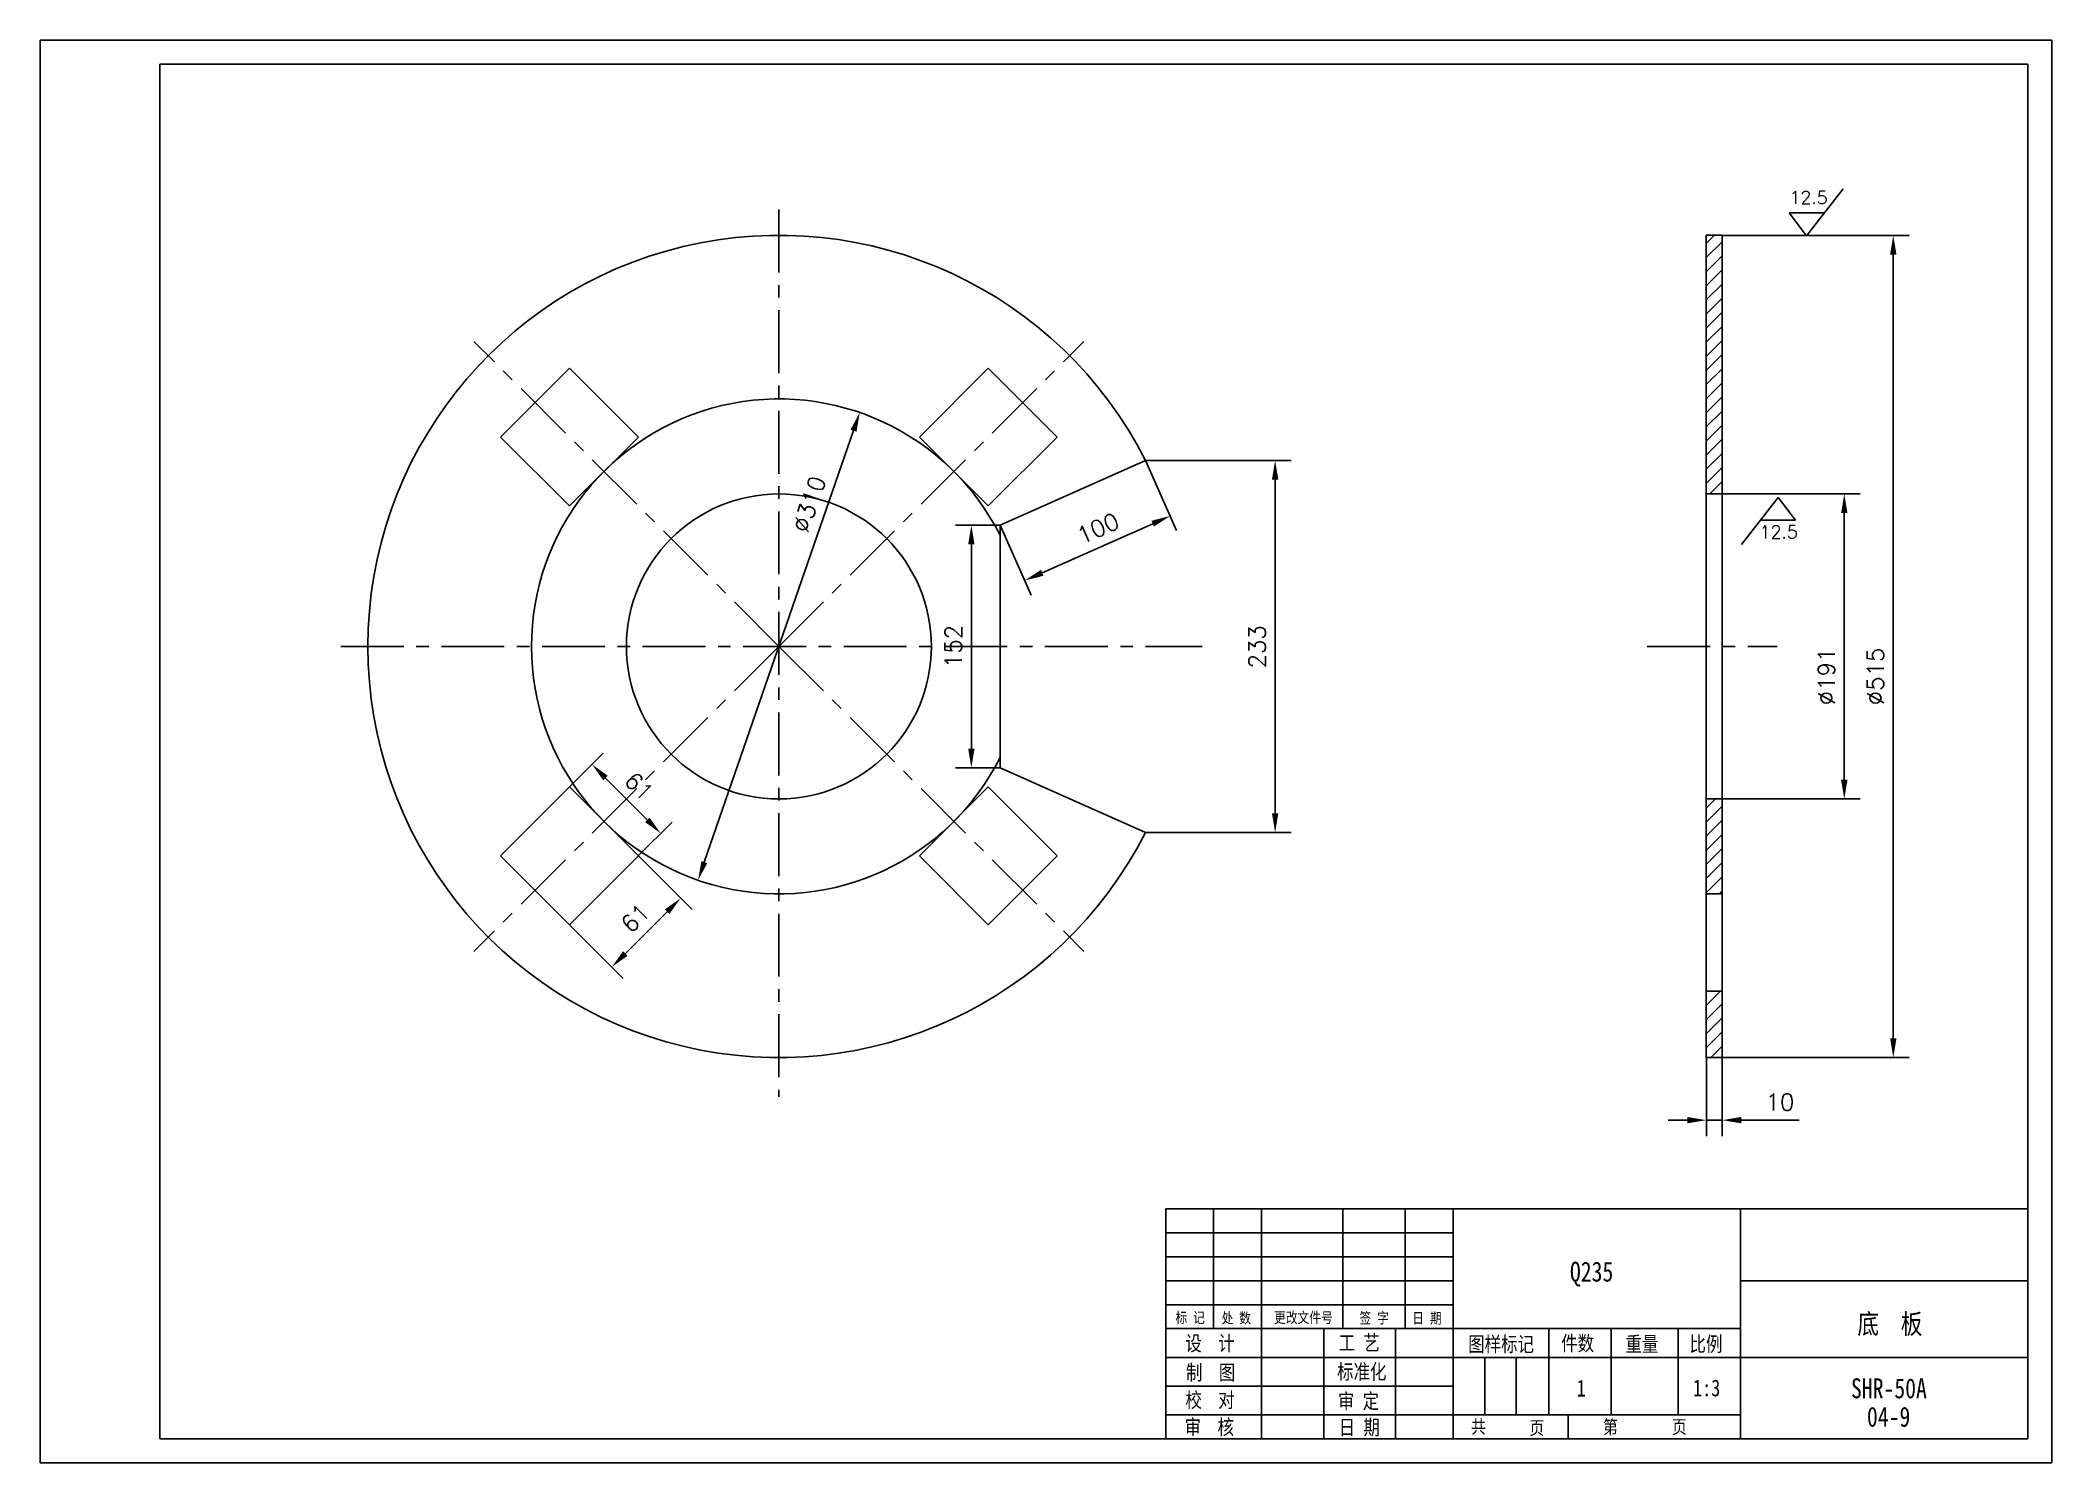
# Model space of a CAD drawing. Extents: x 241 to 1501, y 362 to 1253.
import ezdxf

# ---------------------------------------------------------------- set-up
doc = ezdxf.new("R2010")
doc.units = 0
doc.header["$LTSCALE"] = 10.5
doc.header["$MEASUREMENT"] = 0
doc.linetypes.add('CENTER', pattern=[2, 1.25, -0.25, 0.25, -0.25])
doc.layers.get('0').update_dxf_attribs({"color": 2, "linetype": 'CONTINUOUS'})
doc.layers.get('DEFPOINTS').update_dxf_attribs({"linetype": 'CONTINUOUS'})
for name, color, linetype in [('LINE_THIN', 2, 'CONTINUOUS'), ('PART', 3, 'CONTINUOUS'), ('SMPEN_THICK', 7, 'CONTINUOUS')]:
    doc.layers.add(name, color=color, linetype=linetype)
doc.styles.add('HZDX', font='', dxfattribs={"width": 0.8, "height": 0.5})
doc.styles.get("Standard").update_dxf_attribs({"font": 'txt.shx', "height": 10.5, "bigfont": 'hzfs.shx'})
doc.styles.get('HZDX').set_extended_font_data('SimSun')
doc.dimstyles.new('HZDX', dxfattribs={"dimscale": 0, "dimtxt": 5, "dimasz": 3.5, "dimexe": 5.25, "dimexo": 0, "dimgap": 1.5, "dimtad": 1, "dimdec": 4, "dimdsep": 46, "dimtxsty": 'HZDX', "dimcen": 0.09, "dimclrd": 2, "dimclre": 2, "dimclrt": 2, "dimadec": 0, "dimazin": 0, "dimtol": 1, "dimtp": 0.2, "dimtfac": 0.66667, "dimtdec": 4, "dimtmove": 0, "dimatfit": 1, "dimfxl": 1, "dimtvp": 5, "dimtolj": 1, "dimarcsym": 0})

# ---------------------------------------------------------------- blocks, each defined once
blk = doc.blocks.new('*D1')
at = {"color": 2, "linetype": 'ByBlock', "transparency": 16777216}
for p, q in [((1295.1, 1131.1), (1412.2, 1131.1)), ((1402.2, 1119.1), (1402.2, 628.1)), ((1295.1, 616.1), (1412.2, 616.1))]:
    blk.add_line(p, q, dxfattribs=at)
for points in [[(1400.2, 1119.1), (1404.2, 1119.1), (1402.2, 1131.1)], [(1400.2, 628.1), (1404.2, 628.1), (1402.2, 616.1)]]:
    blk.add_solid(points, dxfattribs=at)
at = {"layer": 'DEFPOINTS', "color": 0, "linetype": 'ByBlock', "transparency": 16777216}
for p in [(1295.1, 1131.1), (1295.1, 616.1), (1402.2, 616.1)]:
    blk.add_point(p, dxfattribs=at)
at = {"color": 2, "linetype": 'ByBlock', "transparency": 16777216, "insert": (1391, 854.8), "char_height": 10.5, "attachment_point": 5, "rotation": 90}
blk.add_mtext('\\A1;∅515', dxfattribs=at)
blk = doc.blocks.new('*D2')
at = {"color": 2, "linetype": 'ByBlock', "transparency": 16777216}
for p, q in [((1295.1, 969.1), (1381.5, 969.1)), ((1371.5, 957.1), (1371.5, 790.1)), ((1295.1, 778.1), (1381.5, 778.1))]:
    blk.add_line(p, q, dxfattribs=at)
for points in [[(1369.5, 957.1), (1373.5, 957.1), (1371.5, 969.1)], [(1369.5, 790.1), (1373.5, 790.1), (1371.5, 778.1)]]:
    blk.add_solid(points, dxfattribs=at)
at = {"layer": 'DEFPOINTS', "color": 0, "linetype": 'ByBlock', "transparency": 16777216}
for p in [(1295.1, 969.1), (1295.1, 778.1), (1371.5, 778.1)]:
    blk.add_point(p, dxfattribs=at)
at = {"color": 2, "linetype": 'ByBlock', "transparency": 16777216, "insert": (1360.3, 854.8), "char_height": 10.5, "attachment_point": 5, "rotation": 90}
blk.add_mtext('\\A1;∅191', dxfattribs=at)
blk = doc.blocks.new('*D3')
at = {"color": 2, "linetype": 'ByBlock', "transparency": 16777216}
for p, q in [((1285.1, 616.1), (1285.1, 566.9)), ((1295.1, 616.1), (1295.1, 566.9)), ((1273.1, 576.9), (1261.1, 576.9)), ((1285.1, 576.9), (1295.1, 576.9)), ((1307.1, 576.9), (1343.3, 576.9))]:
    blk.add_line(p, q, dxfattribs=at)
for points in [[(1273.1, 578.9), (1273.1, 574.9), (1285.1, 576.9)], [(1307.1, 578.9), (1307.1, 574.9), (1295.1, 576.9)]]:
    blk.add_solid(points, dxfattribs=at)
at = {"layer": 'DEFPOINTS', "color": 0, "linetype": 'ByBlock', "transparency": 16777216}
for p in [(1285.1, 616.1), (1295.1, 616.1), (1295.1, 576.9)]:
    blk.add_point(p, dxfattribs=at)
at = {"color": 2, "linetype": 'ByBlock', "transparency": 16777216, "insert": (1331.2, 588.2), "char_height": 10.5, "attachment_point": 5}
blk.add_mtext('\\A1;10', dxfattribs=at)
blk = doc.blocks.new('*D4')
at = {"layer": 'DEFPOINTS', "color": 0, "transparency": 16777216}
for p in [(573, 785.6), (630.2, 756.5), (616.1, 742.5)]:
    blk.add_point(p, dxfattribs=at)
at = {"layer": 'SMPEN_THICK', "color": 2, "lineweight": -2, "transparency": 16777216}
for p, q in [((573, 785.6), (594.1, 806.7)), ((595.5, 791.2), (621.7, 765)), ((616.1, 742.5), (637.3, 763.6))]:
    blk.add_line(p, q, dxfattribs=at)
at = {"layer": 'SMPEN_THICK', "color": 2, "transparency": 16777216}
for points in [[(597, 792.6), (594.1, 789.8), (587.1, 799.7)], [(623.1, 766.4), (620.3, 763.6), (630.2, 756.5)]]:
    blk.add_solid(points, dxfattribs=at)
at = {"layer": 'SMPEN_THICK', "color": 2, "transparency": 16777216, "insert": (616.6, 786), "char_height": 10.5, "attachment_point": 5, "rotation": 315}
blk.add_mtext('\\A1;61', dxfattribs=at)
blk = doc.blocks.new('*D5')
at = {"color": 2, "linetype": 'ByBlock', "transparency": 16777216}
for p, q in [((623.2, 749.5), (656.8, 716)), ((580.1, 706.4), (613.6, 672.8)), ((641.2, 714.5), (615.1, 688.4))]:
    blk.add_line(p, q, dxfattribs=at)
for points in [[(639.8, 716), (642.6, 713.1), (649.7, 723)], [(613.6, 689.8), (616.5, 687), (606.6, 679.9)]]:
    blk.add_solid(points, dxfattribs=at)
at = {"layer": 'DEFPOINTS', "color": 0, "linetype": 'ByBlock', "transparency": 16777216}
for p in [(623.2, 749.5), (580.1, 706.4), (606.6, 679.9)]:
    blk.add_point(p, dxfattribs=at)
at = {"color": 2, "linetype": 'ByBlock', "transparency": 16777216, "insert": (621.3, 710.5), "char_height": 10.5, "attachment_point": 5, "rotation": 45}
blk.add_mtext('\\A1;61', dxfattribs=at)
blk = doc.blocks.new('*D6')
at = {"color": 2, "linetype": 'ByBlock', "transparency": 16777216}
blk.add_line((657.4, 738.5), (750.9, 1008.8), dxfattribs=at)
for points in [[(749, 1009.4), (752.8, 1008.1), (754.8, 1020.1)], [(655.6, 739.1), (659.3, 737.8), (653.5, 727.1)]]:
    blk.add_solid(points, dxfattribs=at)
at = {"layer": 'DEFPOINTS', "color": 0, "linetype": 'ByBlock', "transparency": 16777216}
for p in [(754.8, 1020.1), (653.5, 727.1)]:
    blk.add_point(p, dxfattribs=at)
at = {"color": 2, "linetype": 'ByBlock', "transparency": 16777216, "insert": (723.1, 962.7), "char_height": 10.5, "attachment_point": 5, "rotation": 70.929}
blk.add_mtext('\\A1;∅310', dxfattribs=at)
blk = doc.blocks.new('*D7')
at = {"layer": 'DEFPOINTS', "color": 0, "transparency": 16777216}
for p in [(933.8, 990.1), (933.8, 757.1), (1015, 757.1)]:
    blk.add_point(p, dxfattribs=at)
at = {"layer": 'SMPEN_THICK', "color": 2, "lineweight": -2, "transparency": 16777216}
for p, q in [((933.8, 990.1), (1025, 990.1)), ((1015, 978.1), (1015, 769.1)), ((933.8, 757.1), (1025, 757.1))]:
    blk.add_line(p, q, dxfattribs=at)
at = {"layer": 'SMPEN_THICK', "color": 2, "transparency": 16777216}
for points in [[(1013, 978.1), (1017, 978.1), (1015, 990.1)], [(1013, 769.1), (1017, 769.1), (1015, 757.1)]]:
    blk.add_solid(points, dxfattribs=at)
at = {"layer": 'SMPEN_THICK', "color": 2, "transparency": 16777216, "insert": (1003.7, 873.4), "char_height": 10.5, "attachment_point": 5, "rotation": 90}
blk.add_mtext('\\A1;233', dxfattribs=at)
blk = doc.blocks.new('*D8')
at = {"layer": 'DEFPOINTS', "color": 0, "transparency": 16777216}
for p in [(842.7, 949.6), (824.7, 797.6), (842.7, 797.6)]:
    blk.add_point(p, dxfattribs=at)
at = {"layer": 'SMPEN_THICK', "color": 2, "lineweight": -2, "transparency": 16777216}
for p, q in [((842.7, 949.6), (814.7, 949.6)), ((824.7, 937.6), (824.7, 809.6)), ((842.7, 797.6), (814.7, 797.6))]:
    blk.add_line(p, q, dxfattribs=at)
at = {"layer": 'SMPEN_THICK', "color": 2, "transparency": 16777216}
for points in [[(822.7, 937.6), (826.7, 937.6), (824.7, 949.6)], [(822.7, 809.6), (826.7, 809.6), (824.7, 797.6)]]:
    blk.add_solid(points, dxfattribs=at)
at = {"layer": 'SMPEN_THICK', "color": 2, "transparency": 16777216, "insert": (813.4, 873.6), "char_height": 10.5, "attachment_point": 5, "rotation": 90}
blk.add_mtext('\\A1;152', dxfattribs=at)
blk = doc.blocks.new('*D9')
at = {"layer": 'DEFPOINTS', "color": 0, "transparency": 16777216}
for p in [(933.8, 990.1), (842.7, 949.6), (949.3, 955.4)]:
    blk.add_point(p, dxfattribs=at)
at = {"layer": 'SMPEN_THICK', "color": 2, "lineweight": -2, "transparency": 16777216}
for p, q in [((933.8, 990.1), (953.3, 946.2)), ((842.7, 949.6), (862.2, 905.7)), ((869.1, 919.7), (938.3, 950.5))]:
    blk.add_line(p, q, dxfattribs=at)
at = {"layer": 'SMPEN_THICK', "color": 2, "transparency": 16777216}
for points in [[(937.5, 952.3), (939.1, 948.7), (949.3, 955.4)], [(868.3, 921.6), (869.9, 917.9), (858.1, 914.9)]]:
    blk.add_solid(points, dxfattribs=at)
at = {"layer": 'SMPEN_THICK', "color": 2, "transparency": 16777216, "insert": (904, 947.6), "char_height": 10.5, "attachment_point": 5, "rotation": 23.9584}
blk.add_mtext('\\A1;100', dxfattribs=at)

msp = doc.modelspace()

# ---------------------------------------------------------------- hatches: boundary and pattern name
at = {"layer": 'SMPEN_THICK'}
h = msp.add_hatch(dxfattribs=at)
h.set_pattern_fill('ANSI31', color=256, scale=50, style=0)
h.paths.add_polyline_path([(1295.06485, 1131.12698), (1285.06485, 1131.12698), (1285.06485, 969.12698), (1295.06485, 969.12698)])
h.paths.add_polyline_path([(1295.06485, 778.12698), (1285.06485, 778.12698), (1285.06485, 718.62698), (1295.06485, 718.62698)])
h.paths.add_polyline_path([(1295.06485, 657.62698), (1285.06485, 657.62698), (1285.06485, 616.12698), (1295.06485, 616.12698)])

# ---------------------------------------------------------------- linework, layer by layer
at = {"layer": 'LINE_THIN', "linetype": 'Continuous'}
for p, q in [((241.46502, 362.30935), (241.46502, 1253.30935)), ((241.46502, 1253.30935), (1501.465, 1253.30935)), ((1501.465, 1253.30935), (1501.465, 362.30935)), ((1501.465, 362.30935), (241.46502, 362.30935))]:
    msp.add_line(p, q, dxfattribs=at)
at = {"layer": 'PART', "linetype": 'Continuous'}
for p, q in [((976.465, 521.30935), (976.465, 446.30935)), ((1006.465, 521.30935), (1006.465, 377.30935)), ((1057.465, 521.30935), (1057.465, 446.30935)), ((1096.465, 521.30935), (1096.465, 446.30935)), ((1126.465, 521.30935), (1126.465, 377.30935)), ((1306.465, 521.30935), (1306.465, 377.30935)), ((1486.465, 476.30935), (1306.465, 476.30935)), ((1045.465, 446.30935), (1045.465, 377.30935)), ((1090.465, 446.30935), (1090.465, 377.30935)), ((1186.465, 446.30935), (1186.465, 392.30935)), ((1225.465, 446.30935), (1225.465, 392.30935)), ((1267.465, 446.30935), (1267.465, 392.30935)), ((1146.265, 428.30935), (1146.265, 392.30935)), ((1166.065, 428.30935), (1166.065, 392.30935)), ((1486.465, 428.30935), (1306.465, 428.30935)), ((1198.465, 392.30935), (1198.465, 377.30935))]:
    msp.add_line(p, q, dxfattribs=at)
at = {"layer": 'SMPEN_THICK', "color": 4}
for p, q in [((316.46502, 377.30935), (316.46502, 1238.30935)), ((316.46502, 1238.30935), (1486.465, 1238.30935)), ((1486.465, 1238.30935), (1486.465, 377.30935)), ((1285.06485, 1131.12698), (1285.06485, 616.12698)), ((1285.06485, 1131.12698), (1295.06485, 1131.12698)), ((1295.06485, 1131.12698), (1295.06485, 616.12698)), ((529.86553, 1004.79529), (572.99905, 1047.9288)), ((616.13256, 1004.79529), (572.99905, 1047.9288)), ((792.20215, 1004.79529), (835.33566, 1047.9288)), ((835.33566, 1047.9288), (878.46918, 1004.79529)), ((572.99905, 961.66178), (529.86553, 1004.79529)), ((572.99905, 961.66178), (616.13256, 1004.79529)), ((792.20215, 1004.79529), (835.33566, 961.66178)), ((835.33566, 961.66178), (878.46918, 1004.79529)), ((842.66374, 949.62698), (933.8062, 990.12698)), ((1285.06485, 969.12698), (1295.06485, 969.12698)), ((842.66374, 949.62698), (842.66374, 797.62698)), ((842.66374, 797.62698), (933.8062, 757.12698)), ((572.99905, 785.59219), (529.86553, 742.45867)), ((616.13256, 742.45867), (572.99905, 785.59219)), ((835.33566, 785.59219), (792.20215, 742.45867)), ((835.33566, 785.59219), (878.46918, 742.45867)), ((1285.06485, 778.12698), (1295.06485, 778.12698)), ((572.99905, 699.32516), (529.86553, 742.45867)), ((616.13256, 742.45867), (572.99905, 699.32516)), ((792.20215, 742.45867), (835.33566, 699.32516)), ((878.46918, 742.45867), (835.33566, 699.32516)), ((1285.06485, 718.62698), (1295.06485, 718.62698)), ((1285.06485, 657.62698), (1295.06485, 657.62698)), ((1285.06485, 616.12698), (1295.06485, 616.12698)), ((946.465, 521.30935), (946.465, 377.30935)), ((1486.465, 521.30935), (946.465, 521.30935)), ((1486.465, 377.30935), (316.46502, 377.30935))]:
    msp.add_line(p, q, dxfattribs=at)
at = {"layer": 'SMPEN_THICK'}
for p, q in [((1347.78643, 1130.83726), (1370.81978, 1160.17939)), ((1359.22228, 1145.10721), (1336.90726, 1145.10721)), ((1336.90726, 1145.10721), (1347.78643, 1130.83726)), ((1330.14123, 966.89711), (1307.10788, 937.55497)), ((1341.02041, 952.62716), (1330.14123, 966.89711)), ((1318.70538, 952.62716), (1341.02041, 952.62716)), ((1126.465, 506.30935), (946.465, 506.30935)), ((1126.465, 491.30935), (946.465, 491.30935)), ((1126.465, 476.30935), (946.465, 476.30935)), ((1126.465, 461.30935), (946.465, 461.30935)), ((1306.465, 446.30935), (946.465, 446.30935)), ((1306.465, 428.30935), (946.465, 428.30935)), ((1126.465, 410.30935), (946.465, 410.30935)), ((1306.465, 392.30935), (946.465, 392.30935))]:
    msp.add_line(p, q, dxfattribs=at)
at = {"layer": 'SMPEN_THICK', "linetype": 'CENTER', "ltscale": 3}
for p, q in [((704.16735, 1147.20319), (704.16735, 591.52945)), ((704.16735, 873.62698), (513.08278, 1064.71156)), ((704.16735, 873.62698), (895.25193, 1064.71156)), ((429.78039, 873.62698), (969.34653, 873.62698)), ((704.16735, 873.62698), (513.08278, 682.54241)), ((704.16735, 873.62698), (895.25193, 682.54241)), ((1248.07127, 873.62698), (1329.49259, 873.62698))]:
    msp.add_line(p, q, dxfattribs=at)
at = {"layer": 'SMPEN_THICK', "color": 4}
msp.add_circle((704.16735, 873.62698), 95.5, dxfattribs=at)
msp.add_arc((704.16735, 873.62698), 257.5, 26.89951655, 333.10048345, dxfattribs=at)
at = {"layer": 'SMPEN_THICK'}
msp.add_arc((704.16735, 873.62698), 155, 26.68039303, 333.31960697, dxfattribs=at)

# ---------------------------------------------------------------- texts
at = {"color": 2, "linetype": 'ByBlock', "char_height": 8, "attachment_point": 5}
for insert in [(1349.14046, 1154.77711), (1330.42584, 945.31461)]:
    msp.add_mtext('12.5', dxfattribs=dict(at, insert=insert))
at = {"layer": 'SMPEN_THICK', "style": 'HZDX', "width": 0.8}
for s, height, p in [('Q235', 12.474, (1199.66062, 475.78607)), ('标 记', 6.75, (952.55235, 449.83334)), ('处 数', 6.75, (981.45274, 449.61717)), ('更改文件号', 6.75, (1014.30264, 449.86261)), ('签 字', 6.75, (1067.81753, 449.59414)), ('日 期', 6.75, (1100.88908, 449.53075)), ('底  板', 12.474, (1379.65216, 443.07937)), ('设  计', 9.45, (958.70929, 432.41117)), ('工 艺', 9.45, (1054.78587, 432.69135)), ('图样标记', 9.45, (1135.87676, 431.85106)), ('件数', 9.45, (1194.15463, 432.40664)), ('重量', 9.45, (1234.43473, 431.91268)), ('比例', 9.45, (1274.5482, 431.97431)), ('制  图', 9.45, (959.15264, 414.14984)), ('标准化', 9.45, (1053.79749, 414.65358)), ('校  对', 9.45, (958.81306, 396.91094)), ('审 定', 9.45, (1054.35333, 396.2436)), ('1', 10.5, (1203.88488, 403.79098)), ('1:3', 10.5, (1276.7257, 403.93665)), ('SHR-50A', 12.474, (1375.70286, 402.70637)), ('审  核', 9.45, (958.31887, 379.97695)), ('04-9', 12.474, (1385.71275, 384.88601)), ('日 期', 9.45, (1054.8067, 379.8136)), ('共', 8.505, (1137.7503, 380.69985)), ('页', 8.505, (1174.27413, 379.8807)), ('第', 8.505, (1220.35875, 380.49848)), ('页', 8.505, (1263.56677, 380.49848))]:
    msp.add_text(s, height=height, dxfattribs=at).set_placement(p)

# ---------------------------------------------------------------- dimensions: what is measured, and where the dimension line sits
at = {"layer": 'SMPEN_THICK'}
for base, p1, p2, picture, middle in [((1402.22658, 616.12698), (1295.06485, 1131.12698), (1295.06485, 616.12698), '*D1', (1402.22658, 854.83718)), ((1371.54591, 778.12698), (1295.06485, 969.12698), (1295.06485, 778.12698), '*D2', (1371.54591, 854.83718))]:
    dim = msp.add_linear_dim(base=base, p1=p1, p2=p2, angle=90, text='%%c<>', dimstyle='HZDX', override={"dimscale": 4, "dimtxt": 3, "dimasz": 3, "dimexe": 2.5, "dimtxsty": 'Standard', "dimtol": 0, "dimatfit": 2}, dxfattribs=at)
    dim.commit()
    dim.dimension.update_dxf_attribs({"geometry": picture, "text_midpoint": middle, "dimtype": 160})
dim = msp.add_diameter_dim_2p(p1=(653.52271, 727.13425), p2=(754.81199, 1020.11971), dimstyle='HZDX', override={"dimscale": 4, "dimtxt": 3, "dimasz": 3, "dimexe": 2.5, "dimtxsty": 'Standard', "dimtol": 0, "dimatfit": 2}, dxfattribs=at)
dim.commit()
dim.dimension.update_dxf_attribs({"geometry": '*D6', "text_midpoint": (733.68697, 959.01429), "dimtype": 163})
at = {"layer": 'SMPEN_THICK', "color": 4}
dim = msp.add_linear_dim(base=(949.25332, 955.3643), p1=(842.66374, 949.62698), p2=(933.8062, 990.12698), angle=23.95841595, text='100', dimstyle='HZDX', override={"dimscale": 4, "dimtxt": 3, "dimasz": 3, "dimexe": 2.5, "dimtxsty": 'Standard', "dimtol": 0, "dimatfit": 2}, dxfattribs=at)
dim.commit()
dim.dimension.update_dxf_attribs({"geometry": '*D9', "text_midpoint": (908.6115, 937.30472), "dimtype": 161})
for base, p1, p2, picture, middle in [((1014.99514, 757.12698), (933.8062, 990.12698), (933.8062, 757.12698), '*D7', (1014.99514, 873.35246)), ((824.66735, 797.62698), (842.66374, 949.62698), (842.66374, 797.62698), '*D8', (824.66735, 873.62698))]:
    dim = msp.add_linear_dim(base=base, p1=p1, p2=p2, angle=90, dimstyle='HZDX', override={"dimscale": 4, "dimtxt": 3, "dimasz": 3, "dimexe": 2.5, "dimtxsty": 'Standard', "dimtol": 0, "dimatfit": 2}, dxfattribs=at)
    dim.commit()
    dim.dimension.update_dxf_attribs({"geometry": picture, "text_midpoint": middle, "dimtype": 160})
at = {"layer": 'SMPEN_THICK'}
dim = msp.add_linear_dim(base=(630.19182, 756.51794), p1=(572.99905, 785.59219), p2=(616.13256, 742.45867), angle=315, dimstyle='HZDX', override={"dimscale": 4, "dimtxt": 3, "dimasz": 3, "dimexe": 2.5, "dimtxsty": 'Standard', "dimtol": 0, "dimatfit": 2}, dxfattribs=at)
dim.commit()
dim.dimension.update_dxf_attribs({"geometry": '*D4', "text_midpoint": (608.62507, 778.0847), "dimtype": 161})
dim = msp.add_linear_dim(base=(599.5072, 672.817), p1=(616.13256, 742.45867), p2=(572.99905, 699.32516), angle=225, dimstyle='HZDX', override={"dimscale": 4, "dimtxt": 3, "dimasz": 3, "dimexe": 2.5, "dimtxsty": 'Standard', "dimtol": 0, "dimatfit": 2}, dxfattribs=at)
dim.commit()
dim.dimension.update_dxf_attribs({"geometry": '*D5', "text_midpoint": (622.17149, 695.48129), "dimtype": 161, "insert": (-7.07107, -7.07107)})
dim = msp.add_linear_dim(base=(1295.06485, 576.9079), p1=(1285.06485, 616.12698), p2=(1295.06485, 616.12698), dimstyle='HZDX', override={"dimscale": 4, "dimtxt": 3, "dimasz": 3, "dimexe": 2.5, "dimtxsty": 'Standard', "dimtol": 0, "dimatfit": 2}, dxfattribs=at)
dim.commit()
dim.dimension.update_dxf_attribs({"geometry": '*D3', "text_midpoint": (1331.18985, 576.9079), "dimtype": 160})

doc.saveas('drawing.dxf')
